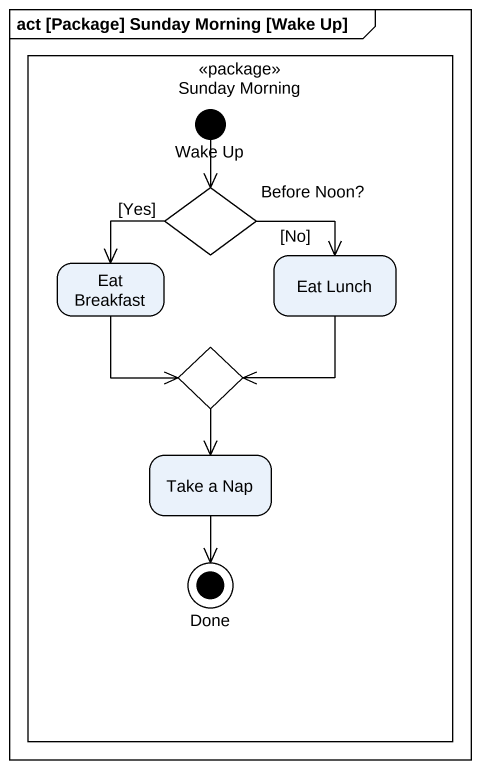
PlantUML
@startuml
mainframe act [Package] Sunday Morning [Wake Up]
hide empty description
state "Sunday Morning" as Sunday_Morning <<package>> {
  state "Wake Up" as Wake_Up <<start>>
  state "Before Noon?" as Before_Noon <<choice>>
  state "Eat Breakfast" as Eat_Breakfast
  state "Eat Lunch" as Eat_Lunch
  state choice1 <<choice>>
  state "Take a Nap" as Take_a_Nap
  state Done <<end>>
}
Wake_Up --> Before_Noon
Before_Noon --> Eat_Breakfast : [Yes]
Before_Noon -right-> Eat_Lunch : [No]
Eat_Breakfast --> choice1
Eat_Lunch --> choice1
choice1 --> Take_a_Nap
Take_a_Nap --> Done
@enduml
